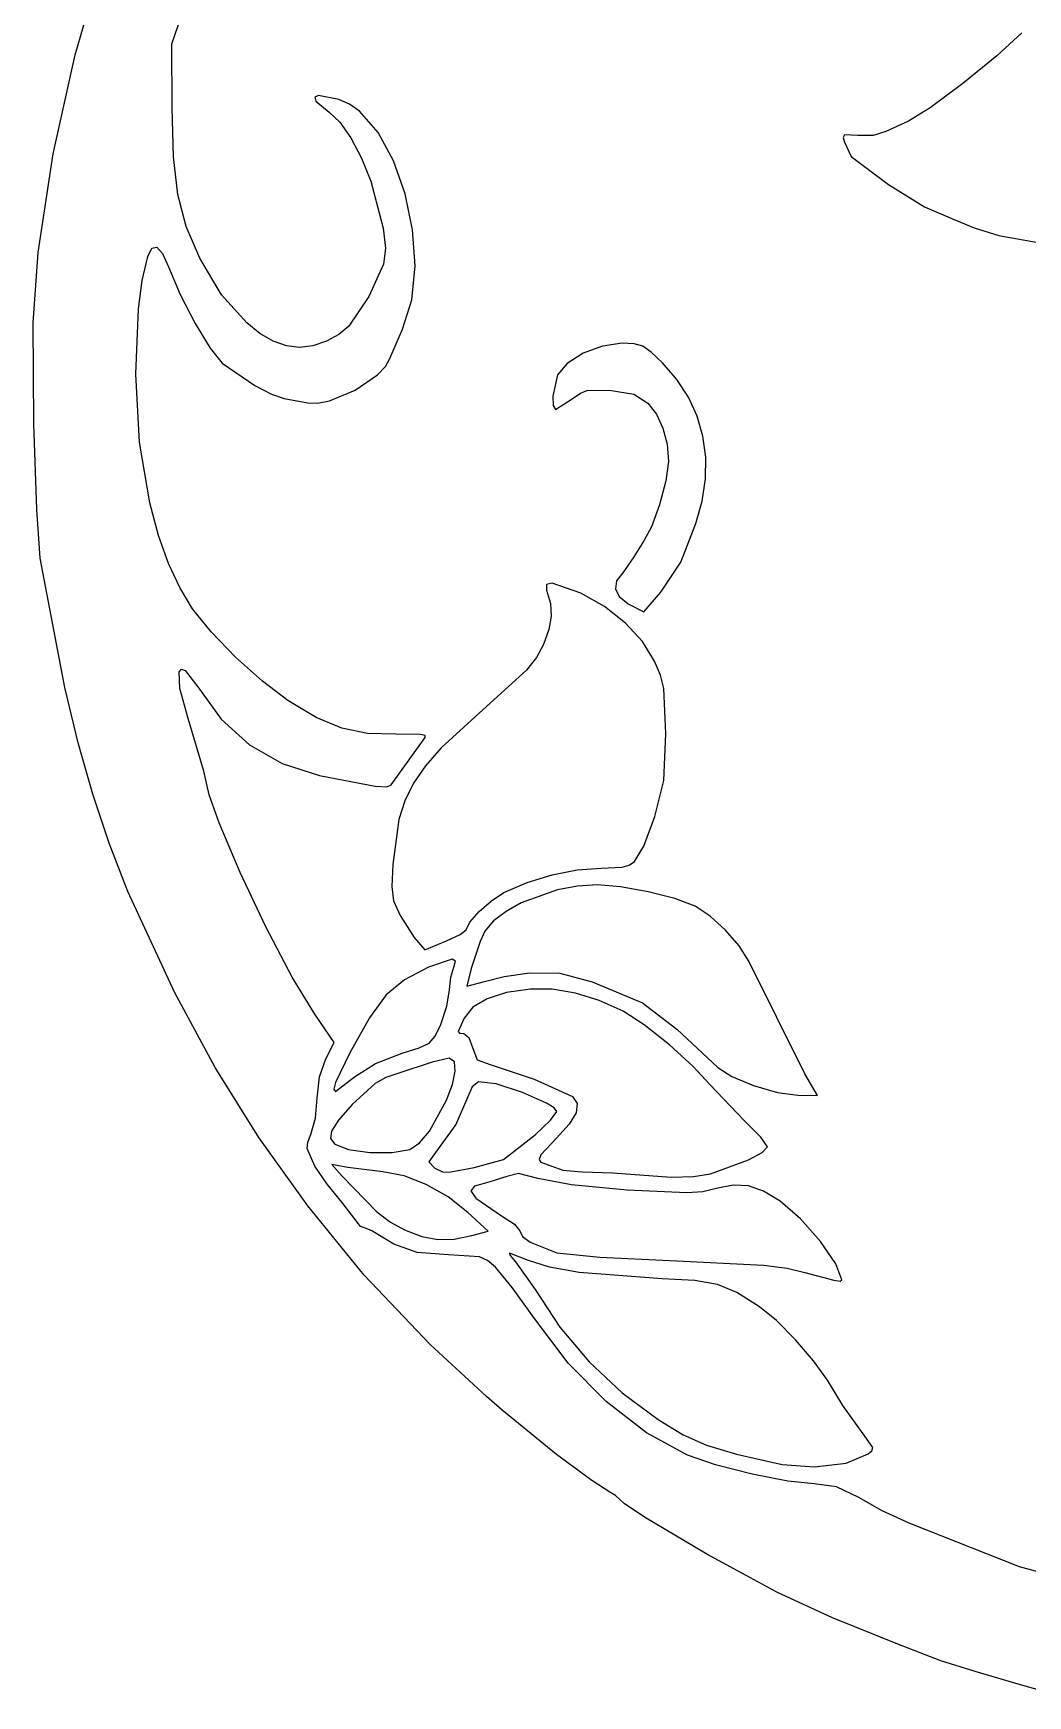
# Model space of a CAD drawing. Extents: x 0.1 to 11.7, y 0.2 to 11.8.
# Drawn here: x 0.08 to 4.42, y 0.31 to 7.58 of the extents above; entities that cross this region are included whole.
import ezdxf

# ---------------------------------------------------------------- set-up
doc = ezdxf.new("R2010")
doc.units = 0

msp = doc.modelspace()

# ---------------------------------------------------------------- linework, layer by layer
at = {"layer": 'Layer 1', "color": 7, "linetype": 'CONTINUOUS'}
for p, q in [((0.258039, 7.485978), (0.38007, 7.900916)), ((0.681086, 7.533856), (0.764034, 7.77644)), ((4.397499, 7.581602), (4.288217, 7.480667)), ((0.161586, 7.052081), (0.258039, 7.485978)), ((0.682407, 7.253892), (0.681086, 7.533856)), ((4.288217, 7.480667), (4.13961, 7.359811)), ((4.13961, 7.359811), (3.995884, 7.253399)), ((1.322169, 7.307978), (1.306698, 7.300895)), ((1.306698, 7.300895), (1.311352, 7.282807)), ((1.311352, 7.282807), (1.368304, 7.23402)), ((1.410872, 7.289354), (1.322169, 7.307978)), ((1.457507, 7.269859), (1.410872, 7.289354)), ((1.501889, 7.238683), (1.457507, 7.269859)), ((0.68857, 7.039075), (0.682407, 7.253892)), ((1.368304, 7.23402), (1.415933, 7.191433)), ((1.582492, 7.146363), (1.501889, 7.238683)), ((3.901242, 7.195797), (3.803285, 7.150386)), ((3.995884, 7.253399), (3.901242, 7.195797)), ((1.415933, 7.191433), (1.464049, 7.121847)), ((1.464049, 7.121847), (1.50987, 7.032996)), ((1.649861, 7.022541), (1.582492, 7.146363)), ((3.622078, 7.134964), (3.616756, 7.124451)), ((3.616756, 7.124451), (3.621529, 7.103254)), ((3.680664, 7.132735), (3.622078, 7.134964)), ((3.746637, 7.132798), (3.680664, 7.132735)), ((3.803285, 7.150386), (3.746637, 7.132798)), ((0.096499, 6.621714), (0.161586, 7.052081)), ((3.621529, 7.103254), (3.651627, 7.04155)), ((0.707711, 6.874311), (0.68857, 7.039075)), ((1.50987, 7.032996), (1.550611, 6.932616)), ((1.701179, 6.877362), (1.649861, 7.022541)), ((3.651627, 7.04155), (3.813822, 6.918225)), ((1.550611, 6.932616), (1.605718, 6.728212)), ((3.813822, 6.918225), (3.972168, 6.820398)), ((0.744317, 6.735128), (0.707711, 6.874311)), ((1.733628, 6.720974), (1.701179, 6.877362)), ((3.972168, 6.820398), (4.094668, 6.768668)), ((4.094668, 6.768668), (4.189551, 6.728531)), ((0.802878, 6.597055), (0.744317, 6.735128)), ((1.605718, 6.728212), (1.614516, 6.63966)), ((1.744388, 6.563522), (1.733628, 6.720974)), ((4.189551, 6.728531), (4.296286, 6.695831)), ((4.296286, 6.695831), (4.524963, 6.65485)), ((0.075112, 6.314558), (0.096499, 6.621714)), ((0.575465, 6.603652), (0.593274, 6.640248)), ((0.593274, 6.640248), (0.61512, 6.644511)), ((0.61512, 6.644511), (0.639775, 6.617056)), ((0.639775, 6.617056), (0.666008, 6.558496)), ((1.614516, 6.63966), (1.607098, 6.570521)), ((0.551884, 6.498677), (0.575465, 6.603652)), ((0.666008, 6.558496), (0.717005, 6.438238)), ((0.898674, 6.436661), (0.802878, 6.597055)), ((1.607098, 6.570521), (1.54267, 6.429541)), ((1.730642, 6.415154), (1.744388, 6.563522)), ((0.535442, 6.374468), (0.551884, 6.498677)), ((0.717005, 6.438238), (0.78242, 6.311587)), ((1.008589, 6.313371), (0.898674, 6.436661)), ((1.54267, 6.429541), (1.454625, 6.299532)), ((1.689571, 6.286015), (1.730642, 6.415154)), ((0.523805, 6.089898), (0.535442, 6.374468)), ((0.078058, 5.872132), (0.075112, 6.314558)), ((0.78242, 6.311587), (0.848479, 6.203173)), ((1.066383, 6.267841), (1.008589, 6.313371)), ((1.124755, 6.234229), (1.066383, 6.267841)), ((1.411364, 6.262939), (1.356744, 6.233331)), ((1.454625, 6.299532), (1.411364, 6.262939)), ((1.6346, 6.157351), (1.689571, 6.286015)), ((0.848479, 6.203173), (0.901407, 6.137624)), ((1.182723, 6.213416), (1.124755, 6.234229)), ((1.239303, 6.206283), (1.182723, 6.213416)), ((1.297233, 6.213512), (1.239303, 6.206283)), ((1.356744, 6.233331), (1.297233, 6.213512)), ((2.479445, 6.180778), (2.40889, 6.13651)), ((2.564528, 6.212321), (2.479445, 6.180778)), ((2.650194, 6.224345), (2.564528, 6.212321)), ((2.702191, 6.222142), (2.650194, 6.224345)), ((2.740279, 6.211366), (2.702191, 6.222142)), ((2.777373, 6.185771), (2.740279, 6.211366)), ((2.826387, 6.139108), (2.777373, 6.185771)), ((0.901407, 6.137624), (1.043892, 6.040189)), ((1.58094, 6.086459), (1.615305, 6.122463)), ((1.615305, 6.122463), (1.6346, 6.157351)), ((2.40889, 6.13651), (2.366811, 6.086309)), ((2.889497, 6.066713), (2.826387, 6.139108)), ((0.5402, 5.793032), (0.523805, 6.089898)), ((1.043892, 6.040189), (1.116964, 6.002601)), ((1.482479, 6.019441), (1.58094, 6.086459)), ((2.366811, 6.086309), (2.347237, 5.992832)), ((2.94006, 5.988632), (2.889497, 6.066713)), ((1.116964, 6.002601), (1.172589, 5.983071)), ((1.172589, 5.983071), (1.274966, 5.963696)), ((1.274966, 5.963696), (1.318496, 5.962637)), ((1.318496, 5.962637), (1.37017, 5.972964)), ((1.37017, 5.972964), (1.482479, 6.019441)), ((2.347237, 5.992832), (2.348595, 5.952188)), ((2.358475, 5.935349), (2.431242, 5.98182)), ((2.431242, 5.98182), (2.467114, 6.006318)), ((2.467114, 6.006318), (2.500332, 6.019072)), ((2.500332, 6.019072), (2.602645, 6.018811)), ((2.602645, 6.018811), (2.70042, 6.0016)), ((2.70042, 6.0016), (2.762096, 5.962412)), ((2.762096, 5.962412), (2.799554, 5.914765)), ((2.977945, 5.9055), (2.94006, 5.988632)), ((2.348595, 5.952188), (2.358475, 5.935349)), ((2.799554, 5.914765), (2.827993, 5.853924)), ((3.003017, 5.817955), (2.977945, 5.9055)), ((0.090774, 5.498526), (0.078058, 5.872132)), ((2.827993, 5.853924), (2.846053, 5.78372)), ((3.015145, 5.726634), (3.003017, 5.817955)), ((0.584275, 5.526964), (0.5402, 5.793032)), ((2.846053, 5.78372), (2.852375, 5.707986)), ((2.852375, 5.707986), (2.841301, 5.622831)), ((3.014197, 5.632174), (3.015145, 5.726634)), ((2.841301, 5.622831), (2.813816, 5.518364)), ((3.00004, 5.53521), (3.014197, 5.632174)), ((0.623377, 5.385107), (0.584275, 5.526964)), ((2.972542, 5.436381), (3.00004, 5.53521)), ((0.105782, 5.285109), (0.090774, 5.498526)), ((2.813816, 5.518364), (2.778526, 5.4221)), ((0.666847, 5.262724), (0.623377, 5.385107)), ((2.778526, 5.4221), (2.744034, 5.361554)), ((2.906255, 5.26788), (2.972542, 5.436381)), ((2.744034, 5.361554), (2.700595, 5.290619)), ((0.21324, 4.719435), (0.105782, 5.285109)), ((0.715902, 5.156811), (0.666847, 5.262724)), ((2.700595, 5.290619), (2.65323, 5.221474)), ((2.819214, 5.136096), (2.906255, 5.26788)), ((2.343975, 5.175777), (2.318722, 5.169788)), ((2.318722, 5.169788), (2.319144, 5.145127)), ((2.469196, 5.131937), (2.343975, 5.175777)), ((2.625525, 5.186254), (2.620207, 5.15152)), ((2.65323, 5.221474), (2.625525, 5.186254)), ((0.771762, 5.064361), (0.715902, 5.156811)), ((2.319144, 5.145127), (2.336421, 5.08711)), ((2.336421, 5.08711), (2.340148, 5.031238)), ((2.572996, 5.073505), (2.469196, 5.131937)), ((2.620207, 5.15152), (2.63716, 5.117951)), ((2.63716, 5.117951), (2.676269, 5.086227)), ((2.744806, 5.050368), (2.819214, 5.136096)), ((0.852704, 4.96342), (0.771762, 5.064361)), ((2.340148, 5.031238), (2.330073, 4.972965)), ((2.664203, 5.001992), (2.572996, 5.073505)), ((2.676269, 5.086227), (2.744806, 5.050368)), ((0.959735, 4.852753), (0.852704, 4.96342)), ((2.330073, 4.972965), (2.305943, 4.907744)), ((2.738606, 4.921268), (2.664203, 5.001992)), ((2.305943, 4.907744), (2.275883, 4.851503)), ((2.791995, 4.835206), (2.738606, 4.921268)), ((0.71321, 4.788478), (0.723024, 4.800253)), ((0.723024, 4.800253), (0.740025, 4.793982)), ((1.076971, 4.747644), (0.959735, 4.852753)), ((2.232076, 4.795972), (2.056732, 4.636429)), ((2.275883, 4.851503), (2.232076, 4.795972)), ((2.817805, 4.774576), (2.791995, 4.835206)), ((0.716571, 4.715556), (0.71321, 4.788478)), ((0.740025, 4.793982), (0.794166, 4.722535)), ((1.188528, 4.663374), (1.076971, 4.747644)), ((2.83233, 4.715647), (2.817805, 4.774576)), ((0.271192, 4.477691), (0.21324, 4.719435)), ((0.75296, 4.584746), (0.716571, 4.715556)), ((0.794166, 4.722535), (0.89678, 4.581282)), ((1.312017, 4.589577), (1.188528, 4.663374)), ((2.84059, 4.517465), (2.83233, 4.715647)), ((0.821184, 4.354905), (0.75296, 4.584746)), ((0.89678, 4.581282), (1.020024, 4.469446)), ((1.423913, 4.542852), (1.312017, 4.589577)), ((2.056732, 4.636429), (1.858865, 4.45577)), ((1.536013, 4.519507), (1.423913, 4.542852)), ((1.660115, 4.515854), (1.536013, 4.519507)), ((1.767674, 4.515352), (1.660115, 4.515854)), ((1.788295, 4.510111), (1.767674, 4.515352)), ((1.789183, 4.501275), (1.788295, 4.510111)), ((2.832712, 4.313207), (2.84059, 4.517465)), ((0.335002, 4.253526), (0.271192, 4.477691)), ((1.020024, 4.469446), (1.163326, 4.387443)), ((1.639544, 4.294708), (1.789183, 4.501275)), ((1.858865, 4.45577), (1.7897, 4.37748)), ((1.163326, 4.387443), (1.326117, 4.335686)), ((1.7897, 4.37748), (1.737218, 4.3019)), ((0.843952, 4.251322), (0.821184, 4.354905)), ((1.326117, 4.335686), (1.569417, 4.289432)), ((1.569417, 4.289432), (1.621121, 4.286283)), ((1.621121, 4.286283), (1.639544, 4.294708)), ((1.737218, 4.3019), (1.699049, 4.225042)), ((2.792077, 4.156707), (2.832712, 4.313207)), ((0.406951, 4.039577), (0.335002, 4.253526)), ((0.888215, 4.129127), (0.843952, 4.251322)), ((1.699049, 4.225042), (1.67282, 4.142918)), ((1.67282, 4.142918), (1.646698, 3.946922)), ((2.745106, 4.02729), (2.792077, 4.156707)), ((0.97919, 3.912159), (0.888215, 4.129127)), ((0.48932, 3.828483), (0.406951, 4.039577)), ((2.704483, 3.959948), (2.745106, 4.02729)), ((1.646698, 3.946922), (1.642372, 3.8511)), ((2.453164, 3.922731), (2.558448, 3.93021)), ((2.558448, 3.93021), (2.64925, 3.934361)), ((2.64925, 3.934361), (2.680003, 3.943205)), ((2.680003, 3.943205), (2.704483, 3.959948)), ((1.092098, 3.674413), (0.97919, 3.912159)), ((1.642372, 3.8511), (1.650186, 3.787513)), ((2.132831, 3.823572), (2.23494, 3.868055)), ((2.23494, 3.868055), (2.343523, 3.90156)), ((2.343523, 3.90156), (2.453164, 3.922731)), ((2.454354, 3.85137), (2.367853, 3.835223)), ((2.541563, 3.85755), (2.454354, 3.85137)), ((2.642163, 3.849495), (2.541563, 3.85755)), ((0.694445, 3.385405), (0.48932, 3.828483)), ((1.650186, 3.787513), (1.679572, 3.723908)), ((2.025189, 3.741191), (2.07897, 3.788249)), ((2.07897, 3.788249), (2.132831, 3.823572)), ((2.208817, 3.778762), (2.142198, 3.741318)), ((2.367853, 3.835223), (2.208817, 3.778762)), ((2.763597, 3.827613), (2.642163, 3.849495)), ((2.880843, 3.797369), (2.763597, 3.827613)), ((2.96888, 3.764227), (2.880843, 3.797369)), ((1.679572, 3.723908), (1.739964, 3.628034)), ((1.983853, 3.694575), (2.025189, 3.741191)), ((2.142198, 3.741318), (2.088126, 3.699643)), ((3.034616, 3.720877), (2.96888, 3.764227)), ((3.102312, 3.65952), (3.034616, 3.720877)), ((1.207527, 3.454777), (1.092098, 3.674413)), ((1.881615, 3.612292), (1.942149, 3.640527)), ((1.942149, 3.640527), (1.967326, 3.660577)), ((1.967326, 3.660577), (1.983853, 3.694575)), ((2.049558, 3.655172), (2.029453, 3.609338)), ((2.088126, 3.699643), (2.049558, 3.655172)), ((3.161903, 3.590471), (3.102312, 3.65952)), ((1.739964, 3.628034), (1.786789, 3.573847)), ((1.786789, 3.573847), (1.881615, 3.612292)), ((2.029453, 3.609338), (1.990284, 3.49225)), ((3.20332, 3.524043), (3.161903, 3.590471)), ((1.802547, 3.497445), (1.697871, 3.442841)), ((1.906434, 3.532732), (1.802547, 3.497445)), ((1.90057, 3.454594), (1.913775, 3.498137)), ((1.921474, 3.524165), (1.906434, 3.532732)), ((1.913775, 3.498137), (1.921474, 3.524165)), ((1.990284, 3.49225), (1.970758, 3.415248)), ((3.448459, 3.031847), (3.20332, 3.524043)), ((1.306062, 3.292137), (1.207527, 3.454777)), ((1.697871, 3.442841), (1.618816, 3.376521)), ((1.895077, 3.398967), (1.90057, 3.454594)), ((1.970758, 3.415248), (2.047729, 3.434529)), ((2.047729, 3.434529), (2.133678, 3.457456)), ((2.133678, 3.457456), (2.244992, 3.472745)), ((2.244992, 3.472745), (2.377091, 3.471918)), ((2.377091, 3.471918), (2.518545, 3.434406)), ((2.518545, 3.434406), (2.739584, 3.341421)), ((0.869846, 3.059664), (0.694445, 3.385405)), ((1.618816, 3.376521), (1.545664, 3.277)), ((1.883858, 3.327907), (1.895077, 3.398967)), ((2.059568, 3.359584), (1.997048, 3.322347)), ((2.144134, 3.386415), (2.059568, 3.359584)), ((2.248595, 3.401901), (2.144134, 3.386415)), ((2.344326, 3.40138), (2.248595, 3.401901)), ((2.445357, 3.384755), (2.344326, 3.40138)), ((2.549363, 3.352579), (2.445357, 3.384755)), ((2.654017, 3.305406), (2.549363, 3.352579)), ((1.391302, 3.168605), (1.306062, 3.292137)), ((1.545664, 3.277), (1.458699, 3.122796)), ((1.856882, 3.24726), (1.883858, 3.327907)), ((1.958726, 3.275639), (1.933302, 3.216472)), ((1.997048, 3.322347), (1.958726, 3.275639)), ((2.746341, 3.245475), (2.654017, 3.305406)), ((2.739584, 3.341421), (2.888456, 3.227114)), ((1.832702, 3.1968), (1.856882, 3.24726)), ((1.933302, 3.216472), (1.939247, 3.209033)), ((1.939247, 3.209033), (1.957477, 3.207954)), ((1.957477, 3.207954), (1.979664, 3.190881)), ((2.856882, 3.158029), (2.746341, 3.245475)), ((2.888456, 3.227114), (3.067711, 3.059504)), ((1.354194, 3.097412), (1.391302, 3.168605)), ((1.687722, 3.121255), (1.762904, 3.144808)), ((1.762904, 3.144808), (1.806303, 3.166319)), ((1.806303, 3.166319), (1.832702, 3.1968)), ((1.979664, 3.190881), (1.995294, 3.146429)), ((1.995294, 3.146429), (2.016333, 3.093491)), ((2.960903, 3.063994), (2.856882, 3.158029)), ((1.060954, 2.753104), (0.869846, 3.059664)), ((1.326465, 3.018795), (1.354194, 3.097412)), ((1.458699, 3.122796), (1.396607, 2.994209)), ((1.480368, 3.018904), (1.570852, 3.076193)), ((1.570852, 3.076193), (1.687722, 3.121255)), ((1.819163, 3.082741), (1.67333, 3.03496)), ((1.89323, 3.099581), (1.819163, 3.082741)), ((1.916426, 3.084172), (1.89323, 3.099581)), ((1.920078, 3.043198), (1.916426, 3.084172)), ((2.016333, 3.093491), (2.072877, 3.072659)), ((2.072877, 3.072659), (2.265011, 3.00841)), ((3.033667, 2.984292), (2.960903, 3.063994)), ((3.067711, 3.059504), (3.128844, 3.020139)), ((1.317086, 2.925647), (1.326465, 3.018795)), ((1.396607, 2.994209), (1.389253, 2.964514)), ((1.396658, 2.955083), (1.480368, 3.018904)), ((1.570033, 2.989575), (1.47013, 2.897242)), ((1.61672, 3.015062), (1.570033, 2.989575)), ((1.67333, 3.03496), (1.61672, 3.015062)), ((1.88233, 2.916056), (1.907582, 2.984534)), ((1.907582, 2.984534), (1.920078, 3.043198)), ((2.021849, 2.996528), (1.99355, 2.974404)), ((2.098765, 2.987284), (2.021849, 2.996528)), ((2.214025, 2.950174), (2.098765, 2.987284)), ((2.265011, 3.00841), (2.432429, 2.932075)), ((3.18268, 2.827462), (3.033667, 2.984292)), ((3.128844, 3.020139), (3.224492, 2.980845)), ((3.224492, 2.980845), (3.329179, 2.950481)), ((3.503834, 2.937021), (3.448459, 3.031847)), ((1.308972, 2.837519), (1.317086, 2.925647)), ((1.389253, 2.964514), (1.396658, 2.955083)), ((1.807141, 2.78116), (1.88233, 2.916056)), ((1.975067, 2.931147), (1.922124, 2.810795)), ((1.99355, 2.974404), (1.975067, 2.931147)), ((2.318908, 2.903698), (2.214025, 2.950174)), ((2.432429, 2.932075), (2.453146, 2.901677)), ((3.329179, 2.950481), (3.417429, 2.937903)), ((3.417429, 2.937903), (3.503834, 2.937021)), ((1.289464, 2.766865), (1.308972, 2.837519)), ((1.47013, 2.897242), (1.409828, 2.828399)), ((2.352233, 2.882728), (2.318908, 2.903698)), ((2.336313, 2.828658), (2.364695, 2.866353)), ((2.364695, 2.866353), (2.352233, 2.882728)), ((2.448567, 2.861777), (2.41845, 2.811745)), ((2.453146, 2.901677), (2.448567, 2.861777)), ((1.275183, 2.732695), (1.289464, 2.766865)), ((1.379209, 2.781594), (1.374981, 2.749356)), ((1.409828, 2.828399), (1.379209, 2.781594)), ((1.763992, 2.730495), (1.807141, 2.78116)), ((1.922124, 2.810795), (1.834144, 2.687209)), ((2.131018, 2.657906), (2.269536, 2.764965)), ((2.269536, 2.764965), (2.336313, 2.828658)), ((2.41845, 2.811745), (2.362551, 2.750953)), ((3.255557, 2.754357), (3.18268, 2.827462)), ((1.275508, 2.454172), (1.060954, 2.753104)), ((1.272389, 2.705484), (1.275183, 2.732695)), ((1.306643, 2.628669), (1.272389, 2.705484)), ((1.374981, 2.749356), (1.393851, 2.724216)), ((1.393851, 2.724216), (1.453557, 2.700842)), ((1.453557, 2.700842), (1.546274, 2.68801)), ((1.644734, 2.687606), (1.721667, 2.70152)), ((1.721667, 2.70152), (1.763992, 2.730495)), ((2.362551, 2.750953), (2.29496, 2.677365)), ((3.285869, 2.712527), (3.255557, 2.754357)), ((3.262432, 2.688444), (3.285869, 2.712527)), ((1.359767, 2.549184), (1.306643, 2.628669)), ((1.450151, 2.622116), (1.380304, 2.634761)), ((1.380304, 2.634761), (1.42546, 2.584136)), ((1.604179, 2.603203), (1.450151, 2.622116)), ((1.546274, 2.68801), (1.644734, 2.687606)), ((1.834144, 2.687209), (1.805298, 2.647241)), ((1.805298, 2.647241), (1.830912, 2.619391)), ((1.830912, 2.619391), (1.863993, 2.603515)), ((1.89413, 2.601465), (2.003451, 2.621748)), ((2.003451, 2.621748), (2.131018, 2.657906)), ((2.29496, 2.677365), (2.287418, 2.657855)), ((2.287418, 2.657855), (2.294818, 2.645896)), ((2.294818, 2.645896), (2.390368, 2.610853)), ((3.036152, 2.594341), (3.20256, 2.655778)), ((3.20256, 2.655778), (3.262432, 2.688444)), ((1.424577, 2.470404), (1.359767, 2.549184)), ((1.42546, 2.584136), (1.577631, 2.427988)), ((1.696121, 2.585566), (1.604179, 2.603203)), ((1.793291, 2.547874), (1.696121, 2.585566)), ((1.888552, 2.493542), (1.793291, 2.547874)), ((1.863993, 2.603515), (1.89413, 2.601465)), ((2.066669, 2.558077), (2.004169, 2.540478)), ((2.145423, 2.582632), (2.066669, 2.558077)), ((2.197232, 2.596162), (2.145423, 2.582632)), ((2.28089, 2.574618), (2.197232, 2.596162)), ((2.427976, 2.546), (2.28089, 2.574618)), ((2.390368, 2.610853), (2.47565, 2.602742)), ((2.671753, 2.522794), (2.427976, 2.546)), ((2.47565, 2.602742), (2.608535, 2.598402)), ((2.608535, 2.598402), (2.863521, 2.579441)), ((2.863521, 2.579441), (2.96217, 2.582639)), ((2.96217, 2.582639), (3.036152, 2.594341)), ((3.135215, 2.545019), (3.061248, 2.529871)), ((3.201881, 2.541916), (3.135215, 2.545019)), ((1.97477, 2.425981), (1.888552, 2.493542)), ((2.004169, 2.540478), (1.988138, 2.520498)), ((1.988138, 2.520498), (2.0097, 2.488539)), ((2.0097, 2.488539), (2.121871, 2.410703)), ((2.932663, 2.511143), (2.671753, 2.522794)), ((3.003227, 2.516523), (2.932663, 2.511143)), ((3.061248, 2.529871), (3.003227, 2.516523)), ((3.268266, 2.519199), (3.201881, 2.541916)), ((3.341393, 2.475507), (3.268266, 2.519199)), ((3.430081, 2.398504), (3.341393, 2.475507)), ((1.521248, 2.151314), (1.275508, 2.454172)), ((1.497709, 2.375577), (1.424577, 2.470404)), ((1.577631, 2.427988), (1.63682, 2.383815)), ((2.063493, 2.344282), (1.97477, 2.425981)), ((2.121871, 2.410703), (2.178558, 2.374111)), ((3.517581, 2.298839), (3.430081, 2.398504)), ((1.505225, 2.36389), (1.497709, 2.375577)), ((1.523297, 2.359029), (1.505225, 2.36389)), ((1.554906, 2.345483), (1.523297, 2.359029)), ((1.651237, 2.286781), (1.554906, 2.345483)), ((1.63682, 2.383815), (1.698533, 2.350444)), ((1.698533, 2.350444), (1.773752, 2.321369)), ((1.992832, 2.324663), (2.063493, 2.344282)), ((2.178558, 2.374111), (2.202135, 2.34593)), ((2.202135, 2.34593), (2.214161, 2.321135)), ((1.75298, 2.250192), (1.651237, 2.286781)), ((1.773752, 2.321369), (1.844308, 2.307693)), ((1.844308, 2.307693), (1.915551, 2.308947)), ((1.915551, 2.308947), (1.992832, 2.324663)), ((2.214161, 2.321135), (2.247749, 2.295256)), ((2.247749, 2.295256), (2.364695, 2.249133)), ((3.584386, 2.201426), (3.517581, 2.298839)), ((1.890577, 2.240475), (1.75298, 2.250192)), ((2.025701, 2.231582), (1.890577, 2.240475)), ((2.061009, 2.215533), (2.025701, 2.231582)), ((2.095461, 2.186288), (2.061009, 2.215533)), ((2.168618, 2.098426), (2.095461, 2.186288)), ((2.240479, 2.215952), (2.157852, 2.247908)), ((2.157852, 2.247908), (2.159657, 2.238034)), ((2.159657, 2.238034), (2.184123, 2.210317)), ((2.184123, 2.210317), (2.269062, 2.088397)), ((2.332714, 2.186821), (2.240479, 2.215952)), ((2.462256, 2.163627), (2.332714, 2.186821)), ((2.364695, 2.249133), (2.552091, 2.229797)), ((2.552091, 2.229797), (2.8885, 2.21365)), ((2.8885, 2.21365), (3.267925, 2.195532)), ((3.267925, 2.195532), (3.3713, 2.1825)), ((3.3713, 2.1825), (3.448429, 2.164044)), ((3.610989, 2.131178), (3.584386, 2.201426)), ((1.81063, 1.848764), (1.521248, 2.151314)), ((2.825282, 2.136136), (2.462256, 2.163627)), ((2.968313, 2.128416), (2.825282, 2.136136)), ((3.066648, 2.111136), (2.968313, 2.128416)), ((3.150659, 2.075481), (3.066648, 2.111136)), ((3.448429, 2.164044), (3.574775, 2.129293)), ((3.574775, 2.129293), (3.602488, 2.125992)), ((3.602488, 2.125992), (3.610989, 2.131178)), ((2.266069, 1.961661), (2.168618, 2.098426)), ((2.269062, 2.088397), (2.377839, 1.924657)), ((3.250714, 2.012634), (3.150659, 2.075481)), ((3.324197, 1.952882), (3.250714, 2.012634)), ((2.414424, 1.767097), (2.266069, 1.961661)), ((2.377839, 1.924657), (2.506129, 1.772979)), ((3.407465, 1.869552), (3.324197, 1.952882)), ((2.056134, 1.62175), (1.81063, 1.848764)), ((3.486533, 1.777735), (3.407465, 1.869552)), ((2.579897, 1.598813), (2.414424, 1.767097)), ((2.506129, 1.772979), (2.650289, 1.637204)), ((3.547414, 1.69252), (3.486533, 1.777735)), ((3.614614, 1.582354), (3.547414, 1.69252)), ((2.125034, 1.562034), (2.056134, 1.62175)), ((2.755855, 1.462725), (2.579897, 1.598813)), ((2.650289, 1.637204), (2.806675, 1.521179)), ((2.363429, 1.367611), (2.125034, 1.562034)), ((3.710826, 1.447397), (3.614614, 1.582354)), ((2.935661, 1.364747), (2.755855, 1.462725)), ((2.806675, 1.521179), (2.916334, 1.454221)), ((2.916334, 1.454221), (3.01836, 1.408037)), ((3.01836, 1.408037), (3.150147, 1.368997)), ((3.745885, 1.398236), (3.710826, 1.447397)), ((3.72574, 1.370465), (3.742145, 1.384606)), ((3.742145, 1.384606), (3.745885, 1.398236)), ((2.517594, 1.25354), (2.363429, 1.367611)), ((3.058439, 1.323056), (2.935661, 1.364747)), ((3.217721, 1.282342), (3.058439, 1.323056)), ((3.150147, 1.368997), (3.349086, 1.323472)), ((3.349086, 1.323472), (3.491276, 1.314194)), ((3.491276, 1.314194), (3.629885, 1.329416)), ((3.629885, 1.329416), (3.72574, 1.370465)), ((2.596757, 1.203047), (2.517594, 1.25354)), ((3.374528, 1.251436), (3.217721, 1.282342)), ((3.489879, 1.239172), (3.374528, 1.251436)), ((3.586451, 1.227265), (3.489879, 1.239172)), ((2.620577, 1.188821), (2.596757, 1.203047)), ((2.65881, 1.153532), (2.620577, 1.188821)), ((3.6843, 1.180077), (3.586451, 1.227265)), ((3.784425, 1.123422), (3.6843, 1.180077)), ((2.747053, 1.093971), (2.65881, 1.153532)), ((3.019498, 0.932515), (2.747053, 1.093971)), ((3.904177, 1.067318), (3.784425, 1.123422)), ((4.387664, 0.877009), (3.904177, 1.067318)), ((3.329779, 0.76542), (3.019498, 0.932515)), ((4.785033, 0.769208), (4.387664, 0.877009)), ((3.569763, 0.653653), (3.329779, 0.76542)), ((3.854829, 0.538673), (3.569763, 0.653653)), ((4.04384, 0.466718), (3.854829, 0.538673)), ((4.193905, 0.418932), (4.04384, 0.466718)), ((4.391438, 0.361822), (4.193905, 0.418932)), ((4.562518, 0.313475), (4.391438, 0.361822))]:
    msp.add_line(p, q, dxfattribs=at)

doc.saveas('drawing.dxf')
